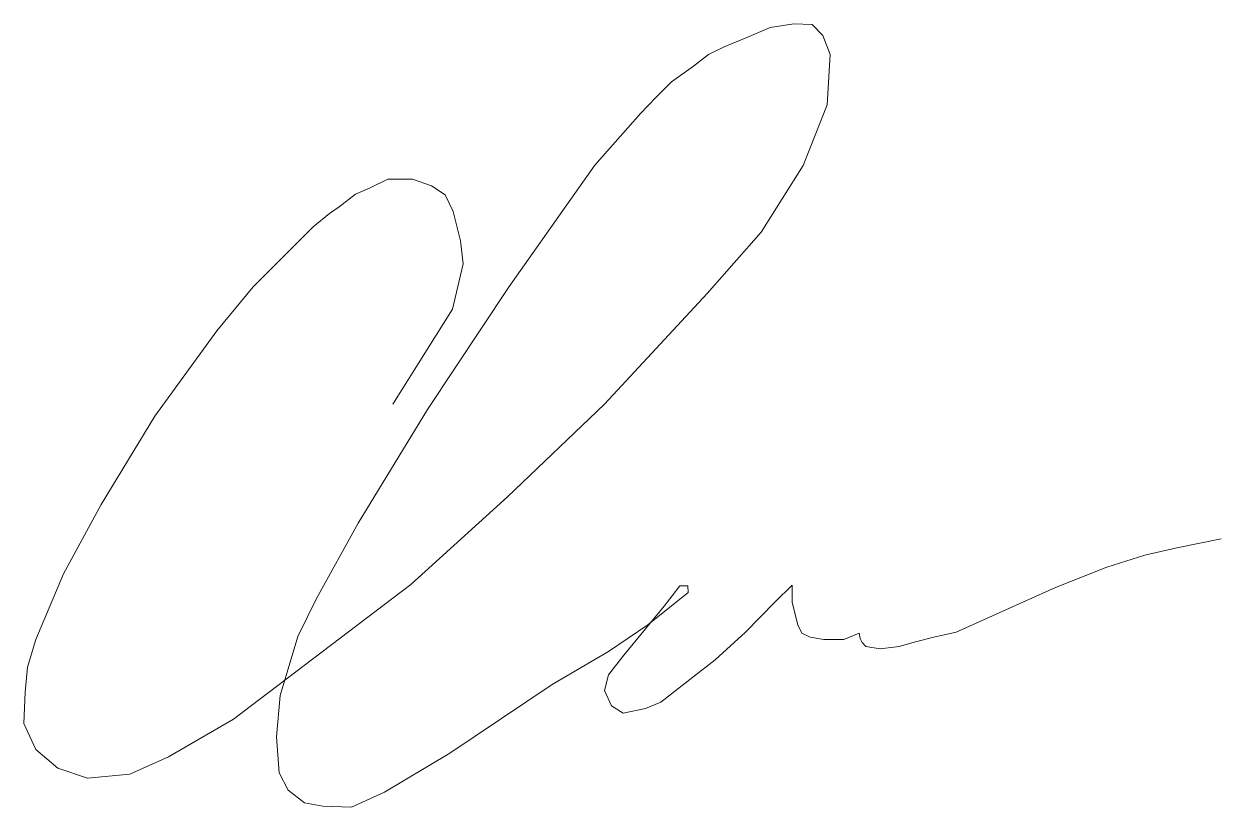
# Model space of a CAD drawing. Header units: millimetres. Extents: x 1696 to 1710.5, y 1060.1 to 1069.6.
import ezdxf

# ---------------------------------------------------------------- set-up
doc = ezdxf.new("R2010")
doc.units = ezdxf.units.MM

msp = doc.modelspace()

# ---------------------------------------------------------------- linework, layer by layer
at = {"color": 152, "lineweight": 18, "true_color": 0x2776bb}
msp.add_lwpolyline([(1700.458, 1064.975), (1700.875, 1065.638), (1701.184, 1066.13), (1701.313, 1066.678), (1701.281, 1066.958), (1701.192, 1067.313), (1701.094, 1067.514), (1700.93, 1067.626), (1700.697, 1067.705), (1700.397, 1067.705), (1700.178, 1067.598), (1700.005, 1067.523), (1699.809, 1067.369), (1699.692, 1067.29), (1699.491, 1067.126), (1698.766, 1066.399), (1698.323, 1065.867), (1697.572, 1064.832), (1696.92, 1063.76), (1696.462, 1062.916), (1696.124, 1062.121), (1696.026, 1061.784), (1695.996, 1061.484), (1695.981, 1061.101), (1696.124, 1060.786), (1696.394, 1060.561), (1696.754, 1060.441), (1697.265, 1060.486), (1697.738, 1060.696), (1698.525, 1061.154), (1700.68, 1062.79), (1701.852, 1063.85), (1703.031, 1064.975), (1704.277, 1066.32), (1704.93, 1067.062), (1705.44, 1067.872), (1705.733, 1068.607), (1705.768, 1069.217), (1705.679, 1069.447), (1705.552, 1069.583), (1705.326, 1069.588), (1705.039, 1069.546), (1704.757, 1069.424), (1704.48, 1069.311), (1704.292, 1069.217), (1704.109, 1069.076), (1703.841, 1068.884), (1703.653, 1068.696), (1703.465, 1068.503), (1702.91, 1067.875), (1701.865, 1066.392), (1700.879, 1064.912), (1700.039, 1063.534), (1699.533, 1062.618), (1699.305, 1062.156), (1699.09, 1061.442), (1699.047, 1060.941), (1699.081, 1060.503), (1699.19, 1060.294), (1699.386, 1060.141), (1699.61, 1060.098), (1699.957, 1060.089), (1700.357, 1060.27), (1701.153, 1060.741), (1702.392, 1061.575), (1703.078, 1061.974), (1703.554, 1062.298), (1704.045, 1062.693), (1704.042, 1062.772), (1703.944, 1062.774), (1703.852, 1062.65), (1703.754, 1062.527), (1703.263, 1061.932), (1703.078, 1061.694), (1703.03, 1061.503), (1703.116, 1061.318), (1703.254, 1061.227), (1703.526, 1061.284), (1703.711, 1061.36), (1704.102, 1061.665), (1704.373, 1061.874), (1704.74, 1062.212), (1705.102, 1062.579), (1705.307, 1062.779), (1705.309, 1062.568), (1705.378, 1062.298), (1705.426, 1062.198), (1705.526, 1062.151), (1705.693, 1062.122), (1705.807, 1062.122), (1705.935, 1062.122), (1706.12, 1062.198), (1706.131, 1062.132), (1706.159, 1062.084), (1706.202, 1062.036), (1706.374, 1062.008), (1706.607, 1062.036), (1706.789, 1062.087), (1707.026, 1062.151), (1707.298, 1062.212), (1708.504, 1062.751), (1709.128, 1062.999), (1709.59, 1063.146), (1709.976, 1063.232), (1710.514, 1063.341)], dxfattribs=at)

doc.saveas('drawing.dxf')
